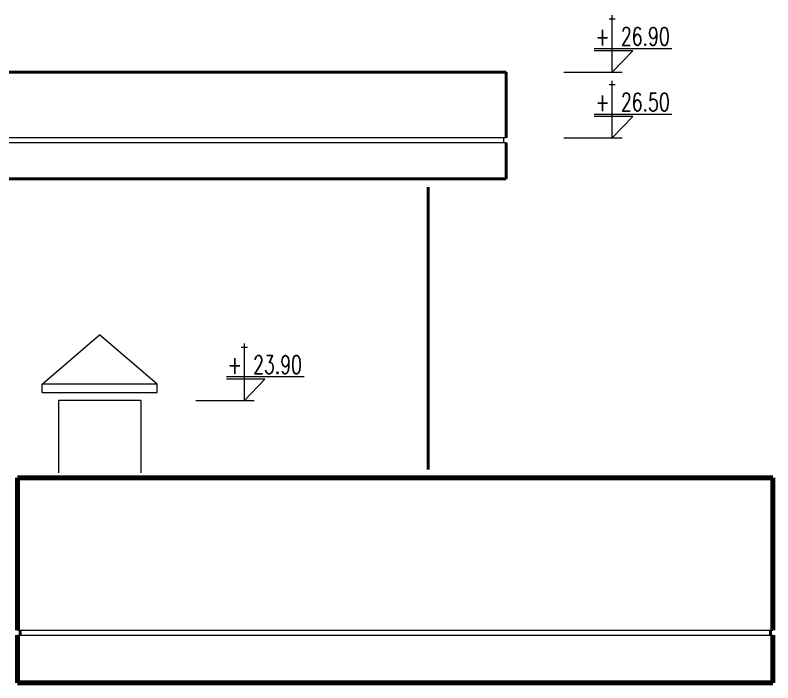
# Model space of a CAD drawing. Header units: millimetres. Extents: x 2016.56 to 2021.8, y 13721.83 to 13722.48.
# Drawn here: x 2020.5983 to 2020.6906, y 13722.3985 to 13722.4799 of the extents above; entities that cross this region are included whole.
import ezdxf

# ---------------------------------------------------------------- set-up
doc = ezdxf.new("R2010")
doc.units = ezdxf.units.MM
doc.layers.get('0').update_dxf_attribs({"lineweight": 20})
for name, color, linetype, lineweight in [('0.8', 6, 'Continuous', 80), ('1.2', 120, 'Continuous', 120), ('DUVAR', 4, 'Continuous', 40), ('PENCERE', 3, 'Continuous', 13), ('TEXT', 7, 'Continuous', 20)]:
    doc.layers.add(name, color=color, linetype=linetype, lineweight=lineweight)
doc.styles.get("Standard").update_dxf_attribs({"font": 'txt.shx', "width": 0.7, "height": 11})

msp = doc.modelspace()

# ---------------------------------------------------------------- linework, layer by layer
for p, q in [((2020.657802, 13722.464938), (2020.657802, 13722.464338)), ((2020.601602, 13722.434938), (2020.608602, 13722.440938)), ((2020.615602, 13722.434938), (2020.608602, 13722.440938)), ((2020.615602, 13722.434938), (2020.601602, 13722.434938)), ((2020.601602, 13722.433938), (2020.601602, 13722.434938)), ((2020.615602, 13722.433938), (2020.615602, 13722.434938)), ((2020.601602, 13722.433938), (2020.615602, 13722.433938)), ((2020.613602, 13722.432938), (2020.603602, 13722.432938)), ((2020.603602, 13722.432938), (2020.603602, 13722.424138)), ((2020.613602, 13722.432938), (2020.613602, 13722.424138)), ((2020.598602, 13722.404938), (2020.690602, 13722.404938)), ((2020.598602, 13722.404338), (2020.690602, 13722.404338))]:
    msp.add_line(p, q)
at = {"layer": '0.8'}
msp.add_line((2020.665602, 13722.398538), (2020.623602, 13722.398538), dxfattribs=at)
at = {"layer": '1.2'}
for p, q in [((2020.598602, 13722.423538), (2020.598602, 13722.404938)), ((2020.598602, 13722.423538), (2020.690602, 13722.423538)), ((2020.690602, 13722.423538), (2020.690602, 13722.404938)), ((2020.598602, 13722.404338), (2020.598602, 13722.398538)), ((2020.690602, 13722.404338), (2020.690602, 13722.398538)), ((2020.598602, 13722.398538), (2020.690602, 13722.398538))]:
    msp.add_line(p, q, dxfattribs=at)
at = {"layer": 'DUVAR'}
for p, q in [((2020.542602, 13722.472938), (2020.658102, 13722.472938)), ((2020.658102, 13722.472938), (2020.658102, 13722.464938)), ((2020.658102, 13722.464338), (2020.658102, 13722.459938)), ((2020.658102, 13722.459938), (2020.542602, 13722.459938)), ((2020.648602, 13722.458938), (2020.648602, 13722.424538)), ((2020.598902, 13722.404938), (2020.598902, 13722.404338)), ((2020.690302, 13722.404938), (2020.690302, 13722.404338))]:
    msp.add_line(p, q, dxfattribs=at)
at = {"layer": 'PENCERE'}
for p, q in [((2020.658102, 13722.464938), (2020.542602, 13722.464938)), ((2020.658102, 13722.464338), (2020.542602, 13722.464338))]:
    msp.add_line(p, q, dxfattribs=at)
at = {"layer": 'TEXT'}
for p, q in [((2020.670655, 13722.47945), (2020.671407, 13722.47945)), ((2020.671038, 13722.472938), (2020.671038, 13722.479899)), ((2020.678293, 13722.475811), (2020.668837, 13722.475811)), ((2020.673532, 13722.475543), (2020.668837, 13722.475543)), ((2020.671038, 13722.472938), (2020.673532, 13722.475543)), ((2020.665128, 13722.472938), (2020.672234, 13722.472938)), ((2020.671038, 13722.464938), (2020.671038, 13722.471899)), ((2020.670655, 13722.47145), (2020.671407, 13722.47145)), ((2020.678293, 13722.467811), (2020.668837, 13722.467811)), ((2020.673532, 13722.467543), (2020.668837, 13722.467543)), ((2020.671038, 13722.464938), (2020.673532, 13722.467543)), ((2020.665128, 13722.464938), (2020.672234, 13722.464938)), ((2020.626241, 13722.432938), (2020.626241, 13722.439899)), ((2020.625858, 13722.43945), (2020.62661, 13722.43945)), ((2020.633495, 13722.435811), (2020.624039, 13722.435811)), ((2020.628734, 13722.435543), (2020.624039, 13722.435543)), ((2020.626241, 13722.432938), (2020.628734, 13722.435543)), ((2020.62033, 13722.432938), (2020.627437, 13722.432938))]:
    msp.add_line(p, q, dxfattribs=at)

# ---------------------------------------------------------------- texts
at = {"layer": 'TEXT', "width": 0.7}
for s, p in [('+ 26.90', (2020.669006, 13722.476211)), ('+ 26.50', (2020.669006, 13722.468211)), ('+ 23.90', (2020.624209, 13722.436211))]:
    msp.add_text(s, height=0.0022, dxfattribs=at).set_placement(p)

doc.saveas('drawing.dxf')
